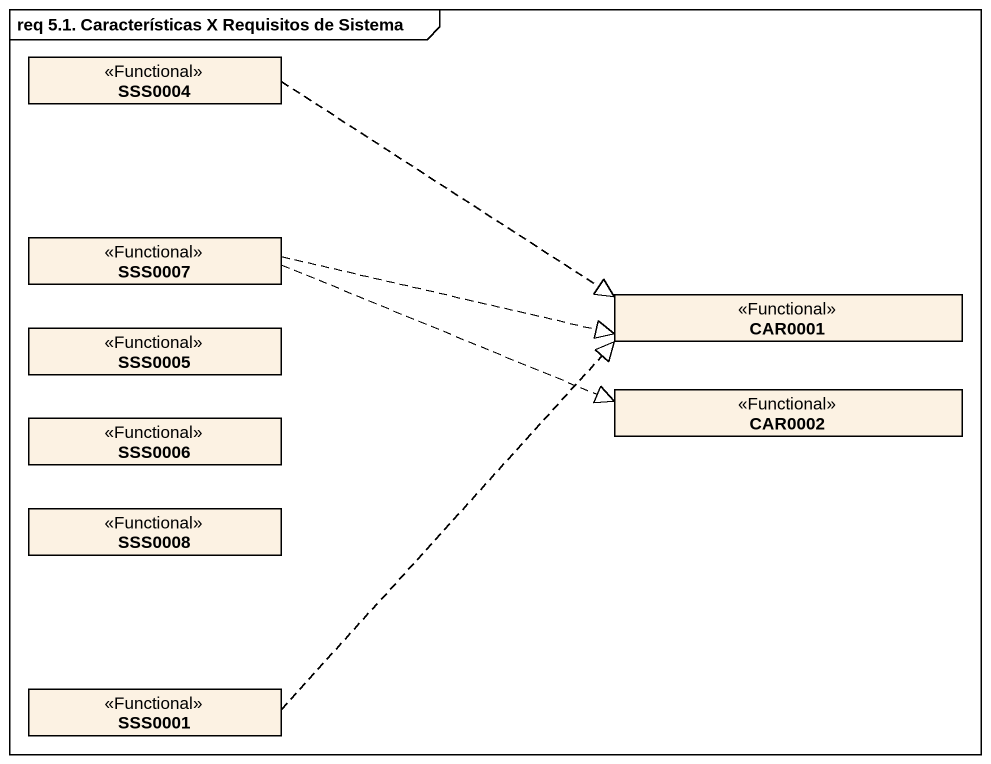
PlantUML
@startuml
mainframe req 5.1. Características X Requisitos de Sistema
hide circle
hide empty members
class SSS0004 <<Functional>>
class SSS0007 <<Functional>>
class SSS0005 <<Functional>>
class CAR0001 <<Functional>>
class CAR0002 <<Functional>>
class SSS0006 <<Functional>>
class SSS0008 <<Functional>>
class SSS0001 <<Functional>>
SSS0004 .right.|> CAR0001
SSS0007 .right.|> CAR0001
SSS0007 .right.|> CAR0002
SSS0001 .up.|> CAR0001
@enduml
